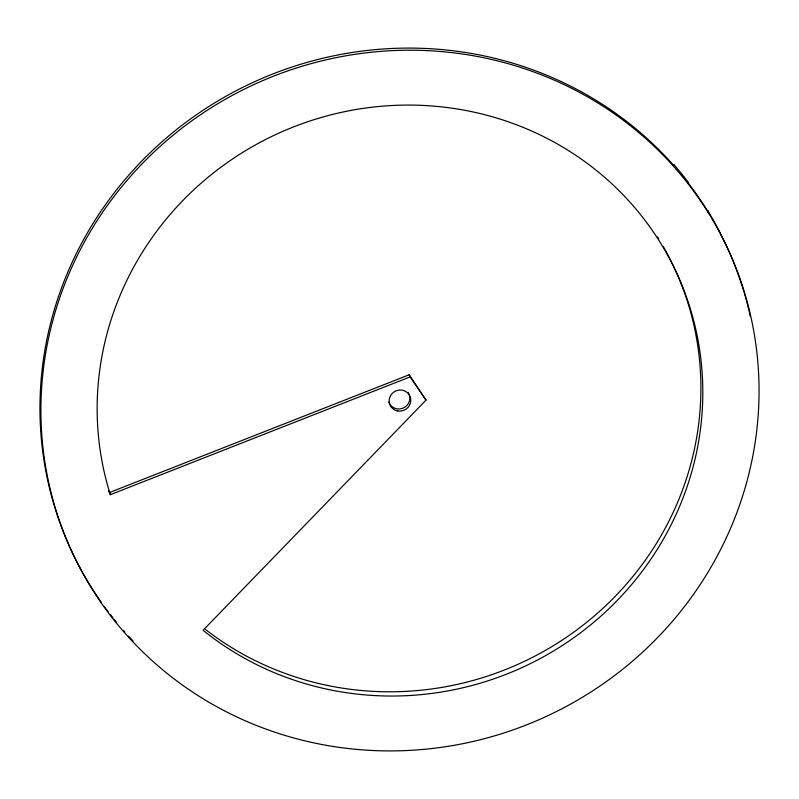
<?xml version="1.0" encoding="UTF-8"?>
<svg xmlns="http://www.w3.org/2000/svg" width="799" height="799" viewBox="0 0 799 799"><rect width="100%" height="100%" fill="white"/><g stroke="black" fill="none" stroke-linecap="round" stroke-linejoin="round"><path stroke-width="1.2" d="M707.524 211.985L707.654 210.537L707.974 211.056A361.248 348.114 -24.2 0 1 718.75 230.092L721.717 236.105A361.248 348.114 -24.2 0 1 743.989 291.905M426.017 400.129L203.076 630.291L204.414 631.36A304.669 293.583 -24.2 0 0 682.196 500.054A304.669 293.583 -24.2 0 0 412.154 105.108A304.669 293.583 -24.2 0 0 109.853 493.063L110.362 494.681L410.127 376.898L426.017 400.129L409.178 374.771L109.413 492.564M687.809 182.322L691.804 187.775A361.248 348.114 -24.2 0 1 706.626 209.458L708.613 212.664L707.654 210.537M688.518 182.562L688.209 182.152A361.248 348.114 -24.2 0 0 674.356 165.163L673.986 164.734L674.935 166.861L672.408 163.995A361.248 348.114 -24.2 0 0 187.475 121.168A361.248 348.114 -24.2 0 0 93.773 591.11M409.178 374.771L410.127 376.898M110.362 494.681L108.544 490.726M675.025 269.373A304.669 293.583 -24.2 0 1 581.063 626.716A304.669 293.583 -24.2 0 1 205.433 629.422M657.497 236.933A304.669 293.583 -24.2 0 1 658.795 239.021M663.2 246.422A304.669 293.583 -24.2 0 1 665.018 249.638M665.617 250.716A304.669 293.583 -24.2 0 1 671.32 261.603M671.869 262.711A304.669 293.583 -24.2 0 1 672.938 264.918M673.467 266.027A304.669 293.583 -24.2 0 1 674.516 268.254M408.069 392.419A10.876 10.487 -24.2 0 1 403.715 407.82A10.876 10.487 -24.2 0 1 388.753 402.017M744.298 292.953A361.248 348.114 -24.2 0 1 745.507 297.158M745.807 298.207A361.248 348.114 -24.2 0 1 746.386 300.324M746.666 301.383A361.248 348.114 -24.2 0 1 748.813 309.872M749.072 310.931A361.248 348.114 -24.2 0 1 749.562 313.068M749.802 314.137A361.248 348.114 -24.2 0 1 750.281 316.274M133.083 640.948A361.248 348.114 -24.2 0 1 128.589 636.134M124.914 632.069A361.248 348.114 -24.2 0 1 123.455 630.421M116.364 622.061A361.248 348.114 -24.2 0 1 114.287 619.505M112.919 617.797A361.248 348.114 -24.2 0 1 110.212 614.351M108.215 611.734A361.248 348.114 -24.2 0 1 106.247 609.108M105.598 608.229A361.248 348.114 -24.2 0 1 104.299 606.461M101.113 602.007A361.248 348.114 -24.2 0 1 94.362 592.029M676.264 169.408L673.357 166.112A361.248 348.114 -24.2 0 0 72.929 264.809A361.248 348.114 -24.2 0 0 405.093 750.601A361.248 348.114 -24.2 0 0 722.666 238.222L720.658 234.337A361.248 348.114 -24.2 0 0 676.264 169.408M397.772 410.946A10.876 10.487 -24.2 0 0 410.247 396.983A10.876 10.487 -24.2 0 0 391.909 393.747A10.876 10.487 -24.2 0 0 397.772 410.946"/></g></svg>
